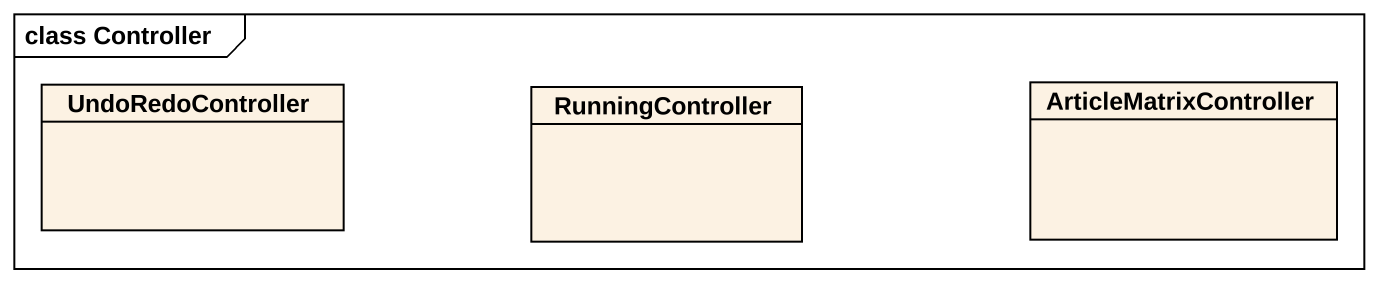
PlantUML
@startuml
mainframe class Controller
hide circle
hide empty members
class UndoRedoController
class RunningController
class ArticleMatrixController
@enduml
